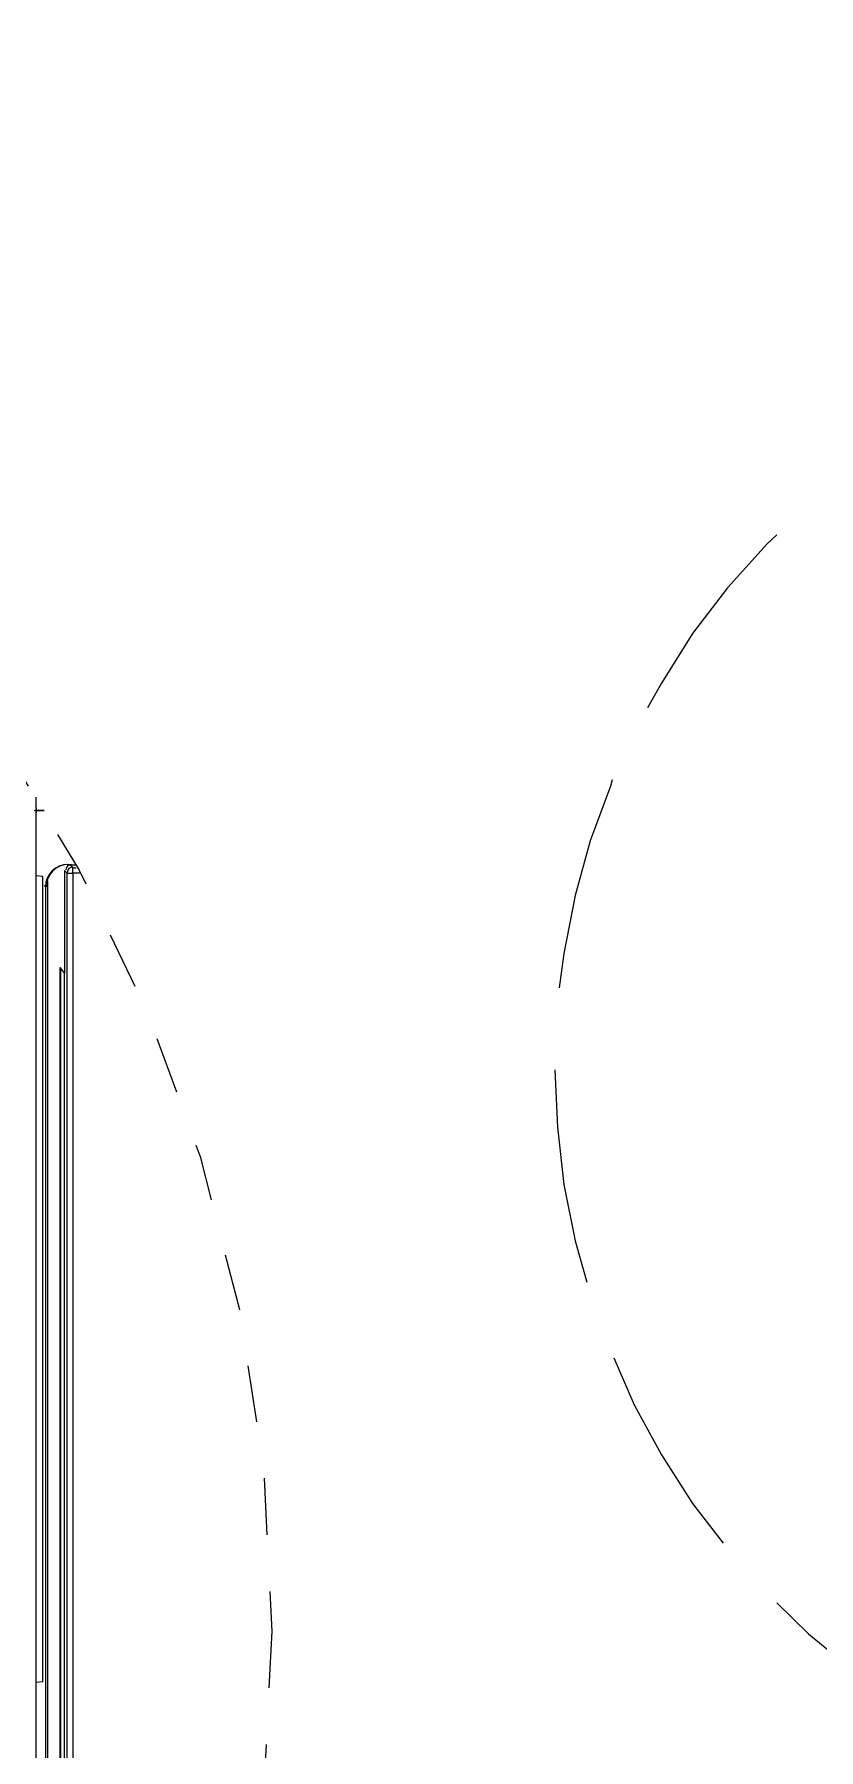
# Model space of a CAD drawing. Header units: metres. Extents: x 2999 to 3164, y 1641 to 1678.
# Drawn here: x 3008.882 to 3010.264, y 1646.007 to 1649.028 of the extents above; entities that cross this region are included whole.
import ezdxf

# ---------------------------------------------------------------- set-up
doc = ezdxf.new("R2010")
doc.units = ezdxf.units.M
doc.linetypes.add('CONTORNO_QUADRO_T', pattern=[0.35, 0.2, -0.15])

msp = doc.modelspace()

# ---------------------------------------------------------------- linework, layer by layer
at = {"color": 30, "linetype": 'Continuous', "lineweight": 20, "true_color": 0x00001e}
for points in [[(3010.1908, 1648.1463), (3010.1737, 1648.1307), (3010.1039, 1648.0532), (3010.0418, 1647.9725), (3009.9875, 1647.8855), (3009.9626, 1647.8421)], [(3009.9006, 1647.7148), (3009.8975, 1647.704), (3009.8618, 1647.6077), (3009.8354, 1647.5115), (3009.8152, 1647.4091), (3009.8074, 1647.3486)], [(3009.7997, 1647.2042), (3009.8043, 1647.1034), (3009.8152, 1647.0025), (3009.8354, 1646.9032), (3009.8556, 1646.8302)], [(3009.9037, 1646.6968), (3009.9394, 1646.6145), (3009.9875, 1646.526), (3010.0418, 1646.4407), (3010.0961, 1646.3708)], [(3010.1908, 1646.2653), (3010.2466, 1646.211), (3010.3242, 1646.1474), (3010.408, 1646.0884), (3010.495, 1646.0372)]]:
    msp.add_lwpolyline(points, dxfattribs=at)
at = {"color": 7, "linetype": 'Continuous', "lineweight": 20, "true_color": 0x000007}
for points in [[(3008.8854, 1647.6847), (3008.8854, 1647.6644), (3008.8854, 1647.6644)], [(3008.8854, 1647.6823), (3008.8854, 1647.6644), (3008.8854, 1647.6644)], [(3008.8854, 1647.6572), (3008.8854, 1644.7466), (3008.8854, 1644.7466)], [(3008.8854, 1647.6572), (3008.8854, 1644.7466), (3008.8854, 1644.7466)], [(3008.8998, 1647.6608), (3008.889, 1647.6608), (3008.889, 1647.6608)], [(3008.889, 1647.6608), (3008.8998, 1647.6608), (3008.8998, 1647.6608)], [(3008.9405, 1645.0363), (3008.9405, 1647.5506), (3008.9357, 1647.5554), (3008.9357, 1647.3746)], [(3008.9549, 1647.565), (3008.9405, 1647.565), (3008.9405, 1647.565)], [(3008.9465, 1647.565), (3008.9501, 1647.5602), (3008.9501, 1647.5602)], [(3008.9549, 1647.565), (3008.9465, 1647.565), (3008.9465, 1647.565)], [(3008.9501, 1647.5602), (3008.9561, 1647.5602), (3008.9561, 1647.5602)], [(3008.9621, 1647.5506), (3008.9501, 1647.5506), (3008.9501, 1647.5602)], [(3008.8854, 1646.1258), (3008.8974, 1646.127), (3008.8974, 1647.5446), (3008.8854, 1647.5458)], [(3008.9022, 1647.5267), (3008.8998, 1647.5291), (3008.8998, 1647.5291)], [(3008.9022, 1647.5267), (3008.9022, 1644.7741), (3008.9022, 1644.7741)], [(3008.9058, 1647.5374), (3008.9058, 1644.7765), (3008.9058, 1644.7765)], [(3008.9405, 1647.5506), (3008.9501, 1647.5506), (3008.9501, 1645.4159)], [(3008.9285, 1647.3842), (3008.9273, 1647.3842), (3008.9273, 1644.8148)], [(3008.9357, 1644.8328), (3008.9357, 1647.3746), (3008.9285, 1647.3842), (3008.9285, 1644.8172)], [(3008.9357, 1647.3746), (3008.9333, 1647.377), (3008.9333, 1647.377)]]:
    msp.add_lwpolyline(points, dxfattribs=at)
at = {"color": 30, "linetype": 'CONTORNO_QUADRO_T', "lineweight": 20, "ltscale": 0.1}
msp.add_open_spline([(3009.3009, 1646.2156), (3009.3009, 1647.7685), (3008.0413, 1649.0281), (3006.4873, 1649.0281), (3006.4873, 1649.0281), (3004.9344, 1649.0281), (3003.6749, 1647.7685), (3003.6749, 1646.2156), (3003.6749, 1646.2156), (3003.6749, 1644.6616), (3004.9344, 1643.402), (3006.4873, 1643.402), (3006.4873, 1643.402), (3008.0413, 1643.402), (3009.3009, 1644.6616), (3009.3009, 1646.2156)], degree=3, knots=[0, 0, 0, 0, 0.0625, 0.0625, 0.0625, 0.062501, 0.125, 0.125, 0.125, 0.125001, 0.1875, 0.1875, 0.1875, 0.187501, 1, 1, 1, 1], dxfattribs=at)
at = {"color": 7, "linetype": 'Continuous', "lineweight": 20, "true_color": 0x000007}
for points in [[(3008.883, 1647.6608), (3008.8854, 1647.6608), (3008.8866, 1647.6632), (3008.8866, 1647.6656)], [(3008.8866, 1647.6572), (3008.8866, 1647.6596), (3008.8854, 1647.6608), (3008.883, 1647.6608)], [(3008.8854, 1647.6656), (3008.8854, 1647.6632), (3008.8866, 1647.6608), (3008.889, 1647.6608)], [(3008.889, 1647.6608), (3008.8866, 1647.6608), (3008.8854, 1647.6596), (3008.8854, 1647.6572)], [(3008.9417, 1647.5662), (3008.9202, 1647.5662), (3008.9022, 1647.5482), (3008.9022, 1647.5267)], [(3008.9429, 1647.5662), (3008.9214, 1647.5662), (3008.9034, 1647.5482), (3008.9034, 1647.5267)], [(3008.9477, 1647.5662), (3008.9417, 1647.5662), (3008.9381, 1647.5614), (3008.9381, 1647.5566)], [(3008.9501, 1647.5614), (3008.9453, 1647.5614), (3008.9405, 1647.5578), (3008.9405, 1647.5518)]]:
    msp.add_open_spline(points, degree=3, dxfattribs=at)

doc.saveas('drawing.dxf')
